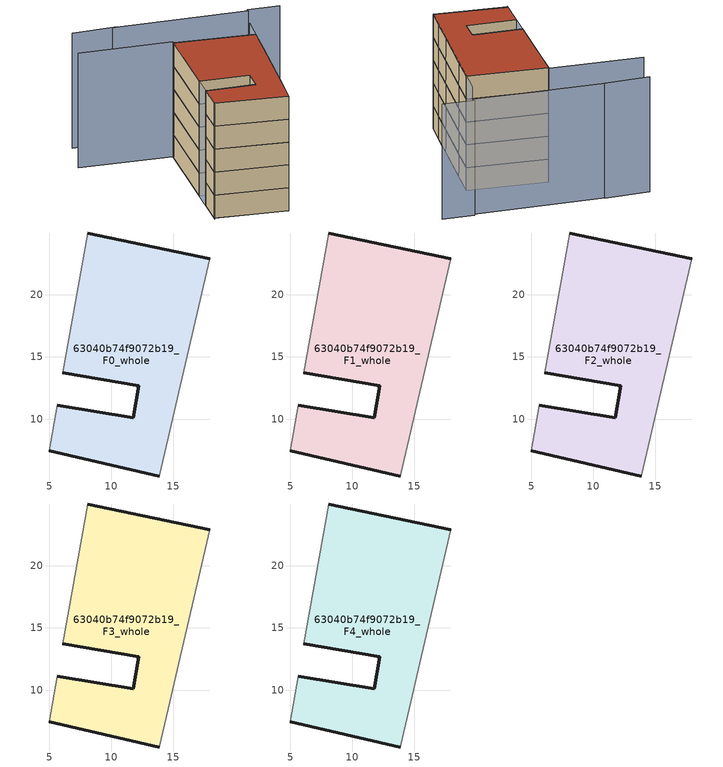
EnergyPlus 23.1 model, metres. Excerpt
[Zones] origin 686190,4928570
63040b74f9072b19_F0_whole
 floor ground (EU_floor_Construction): 13.86,5.41 14.58,8.49 15.43,12.16 17.05,19.09 17.95,22.93 8.09,25 6.1,13.75 12.23,12.68 11.78,10.09 5.63,11.12 4.98,7.43 z0
 wall outside (EU_wall_Construction): 8.09,25 17.95,22.93 / 13.86,5.41 4.98,7.43 / 5.63,11.12 11.78,10.09 12.23,12.68 6.1,13.75 z0:3
 wall adiabatic (EU_wall_Construction): 6.1,13.75 8.09,25 / 17.95,22.93 17.05,19.09 15.43,12.16 14.58,8.49 13.86,5.41 / 4.98,7.43 5.63,11.12 z0:3
63040b74f9072b19_F1_whole
 floor to 63040b74f9072b19_F0_whole (EU_floor_Construction): 13.86,5.41 14.58,8.49 15.43,12.16 17.05,19.09 17.95,22.93 8.09,25 6.1,13.75 12.23,12.68 11.78,10.09 5.63,11.12 4.98,7.43 z3
 wall outside (EU_wall_Construction): 8.09,25 17.95,22.93 / 13.86,5.41 4.98,7.43 / 5.63,11.12 11.78,10.09 12.23,12.68 6.1,13.75 z3:6
 wall adiabatic (EU_wall_Construction): 6.1,13.75 8.09,25 / 17.95,22.93 17.05,19.09 15.43,12.16 14.58,8.49 13.86,5.41 / 4.98,7.43 5.63,11.12 z3:6
63040b74f9072b19_F2_whole
 floor to 63040b74f9072b19_F1_whole (EU_floor_Construction): 13.86,5.41 14.58,8.49 15.43,12.16 17.05,19.09 17.95,22.93 8.09,25 6.1,13.75 12.23,12.68 11.78,10.09 5.63,11.12 4.98,7.43 z6
 wall outside (EU_wall_Construction): 8.09,25 17.95,22.93 / 13.86,5.41 4.98,7.43 / 5.63,11.12 11.78,10.09 12.23,12.68 6.1,13.75 z6:9
 wall adiabatic (EU_wall_Construction): 6.1,13.75 8.09,25 / 17.95,22.93 17.05,19.09 15.43,12.16 14.58,8.49 13.86,5.41 / 4.98,7.43 5.63,11.12 z6:9
63040b74f9072b19_F3_whole
 floor to 63040b74f9072b19_F2_whole (EU_floor_Construction): 13.86,5.41 14.58,8.49 15.43,12.16 17.05,19.09 17.95,22.93 8.09,25 6.1,13.75 12.23,12.68 11.78,10.09 5.63,11.12 4.98,7.43 z9
 wall outside (EU_wall_Construction): 8.09,25 17.95,22.93 / 13.86,5.41 4.98,7.43 / 5.63,11.12 11.78,10.09 12.23,12.68 6.1,13.75 z9:12
 wall adiabatic (EU_wall_Construction): 6.1,13.75 8.09,25 / 17.95,22.93 17.05,19.09 15.43,12.16 14.58,8.49 13.86,5.41 / 4.98,7.43 5.63,11.12 z9:12
63040b74f9072b19_F4_whole
 floor to 63040b74f9072b19_F3_whole (EU_floor_Construction): 13.86,5.41 14.58,8.49 15.43,12.16 17.05,19.09 17.95,22.93 8.09,25 6.1,13.75 12.23,12.68 11.78,10.09 5.63,11.12 4.98,7.43 z12
 wall outside (EU_wall_Construction): 8.09,25 17.95,22.93 / 13.86,5.41 4.98,7.43 / 5.63,11.12 11.78,10.09 12.23,12.68 6.1,13.75 z12:15
 wall adiabatic (EU_wall_Construction): 6.1,13.75 8.09,25 / 17.95,22.93 17.05,19.09 15.43,12.16 14.58,8.49 13.86,5.41 / 4.98,7.43 5.63,11.12 z12:15
 roof outside (EU_roof_Construction): 17.95,22.93 17.05,19.09 15.43,12.16 14.58,8.49 13.86,5.41 4.98,7.43 5.63,11.12 11.78,10.09 12.23,12.68 6.1,13.75 8.09,25 z15
shading: 13.86,5.41 18.62,25.98 / -3.39,27.25 8.13,25.21 / 8.13,25.21 4.93,7.15 / 23.98,28.87 20.01,29.53 / 4.01,31.91 -1.59,32.62 / 19.96,29.24 3.41,31.99 z0:15
[Building]
EU S2 Campaign: North Axis=0; Terrain=City; Solar Distribution=FullExterior
[Site:Location]
Bologna: Latitude=44.5; Longitude=11.25; Time Zone=1; Elevation=37
[SizingPeriod:WeatherFileDays]
AnnualSizingPeriod: Begin Month=1; Begin Day of Month=1; End Month=12; End Day of Month=31; Day of Week for Start Day=Monday; Use Weather File Daylight Saving Period=No; Use Weather File Rain and Snow Indicators=No
[MATERIAL]
EU_InternalMass_Material: Roughness=MediumRough; Thickness=0.1; Conductivity=1; Density=1800; Specific Heat=900; Thermal Absorptance=0.9; Solar Absorptance=0.7; Visible Absorptance=0.7
[MATERIAL:NOMASS] Roughness=MediumRough; Thermal Absorptance=0.9; Solar Absorptance=0.7; Visible Absorptance=0.7
Name | Thermal Resistance
EU_wall_NoMass | 0.905828
EU_roof_NoMass | 0.37593
EU_floor_NoMass | 0.67114
[CONSTRUCTION]
EU_wall_Construction: EU_wall_NoMass
EU_roof_Construction: EU_roof_NoMass
EU_floor_Construction: EU_floor_NoMass
EU_InternalMass_Construction: EU_InternalMass_Material
[ZONE] Type=1; Multiplier=1; Ceiling Height=autocalculate; Floor Area=autocalculate; Part of Total Floor Area=Yes
Name | Volume
63040b74f9072b19_F0_whole | 465.6
63040b74f9072b19_F1_whole; 63040b74f9072b19_F2_whole; 63040b74f9072b19_F3_whole; 63040b74f9072b19_F4_whole | 465.601
[INTERNALMASS] Construction=EU_InternalMass_Construction; Surface Area=155.2
Name | Zone or ZoneList
63040b74f9072b19_F0_whole_EU_InternalMass | 63040b74f9072b19_F0_whole
63040b74f9072b19_F1_whole_EU_InternalMass | 63040b74f9072b19_F1_whole
63040b74f9072b19_F2_whole_EU_InternalMass | 63040b74f9072b19_F2_whole
63040b74f9072b19_F3_whole_EU_InternalMass | 63040b74f9072b19_F3_whole
63040b74f9072b19_F4_whole_EU_InternalMass | 63040b74f9072b19_F4_whole
[OTHEREQUIPMENT] Fuel Type=Electricity; Design Level Calculation Method=Watts/Area; Power per Zone Floor Area=1; Fraction Latent=0; Fraction Radiant=0; Fraction Lost=0; Carbon Dioxide Generation Rate=0; EndUse Subcategory=EU_Step8_InternalGains
Name | Zone or ZoneList or Space or SpaceList | Schedule
EU_Step8_InternalGain_63040b74f9072b19_F0_whole_f000 | 63040b74f9072b19_F0_whole | EU_Step8_GainSchedule_63040b74f9072b19_F0_whole_f000
EU_Step8_InternalGain_63040b74f9072b19_F1_whole_f000 | 63040b74f9072b19_F1_whole | EU_Step8_GainSchedule_63040b74f9072b19_F1_whole_f000
EU_Step8_InternalGain_63040b74f9072b19_F2_whole_f000 | 63040b74f9072b19_F2_whole | EU_Step8_GainSchedule_63040b74f9072b19_F2_whole_f000
EU_Step8_InternalGain_63040b74f9072b19_F3_whole_f000 | 63040b74f9072b19_F3_whole | EU_Step8_GainSchedule_63040b74f9072b19_F3_whole_f000
EU_Step8_InternalGain_63040b74f9072b19_F4_whole_f000 | 63040b74f9072b19_F4_whole | EU_Step8_GainSchedule_63040b74f9072b19_F4_whole_f000
[ZONEVENTILATION:DESIGNFLOWRATE] Schedule=EU_AlwaysOn; Design Flow Rate Calculation Method=AirChanges/Hour; Air Changes per Hour=0.73129; Ventilation Type=Natural; Fan Pressure Rise=0; Fan Total Efficiency=1; Constant Term Coefficient=1; Temperature Term Coefficient=0; Velocity Term Coefficient=0; Velocity Squared Term Coefficient=0; Minimum Indoor Temperature=-100; Maximum Indoor Temperature=100; Delta Temperature=-100; Minimum Outdoor Temperature=-100; Maximum Outdoor Temperature=100; Maximum Wind Speed=40
Name | Zone or ZoneList or Space or SpaceList
EU_ConstantAir_63040b74f9072b19_F0_whole | 63040b74f9072b19_F0_whole
EU_ConstantAir_63040b74f9072b19_F1_whole | 63040b74f9072b19_F1_whole
EU_ConstantAir_63040b74f9072b19_F2_whole | 63040b74f9072b19_F2_whole
EU_ConstantAir_63040b74f9072b19_F3_whole | 63040b74f9072b19_F3_whole
EU_ConstantAir_63040b74f9072b19_F4_whole | 63040b74f9072b19_F4_whole
[HVACTEMPLATE:THERMOSTAT] Constant Heating Setpoint=20; Constant Cooling Setpoint=50
EU_HeatOnly_63040b74f9072b19_F0_whole; EU_HeatOnly_63040b74f9072b19_F1_whole; EU_HeatOnly_63040b74f9072b19_F2_whole; EU_HeatOnly_63040b74f9072b19_F3_whole; EU_HeatOnly_63040b74f9072b19_F4_whole
[HVACTEMPLATE:ZONE:IDEALLOADSAIRSYSTEM] System Availability Schedule=EU_AlwaysOn; Maximum Heating Supply Air Temperature=50; Minimum Cooling Supply Air Temperature=13; Maximum Heating Supply Air Humidity Ratio=0.0156; Minimum Cooling Supply Air Humidity Ratio=0.0077; Heating Limit=NoLimit; Cooling Limit=NoLimit; Heating Availability Schedule=EU_AlwaysOn; Cooling Availability Schedule=EU_CoolingOff; Dehumidification Control Type=ConstantSensibleHeatRatio; Cooling Sensible Heat Ratio=0.7; Dehumidification Setpoint=60; Humidification Control Type=None; Humidification Setpoint=30; Outdoor Air Method=None; Outdoor Air Flow Rate per Person=0.00944; Outdoor Air Flow Rate per Zone Floor Area=0; Outdoor Air Flow Rate per Zone=0; Demand Controlled Ventilation Type=None; Outdoor Air Economizer Type=NoEconomizer; Heat Recovery Type=None; Sensible Heat Recovery Effectiveness=0.7; Latent Heat Recovery Effectiveness=0.65
Name | Template Thermostat
63040b74f9072b19_F0_whole | EU_HeatOnly_63040b74f9072b19_F0_whole
63040b74f9072b19_F1_whole | EU_HeatOnly_63040b74f9072b19_F1_whole
63040b74f9072b19_F2_whole | EU_HeatOnly_63040b74f9072b19_F2_whole
63040b74f9072b19_F3_whole | EU_HeatOnly_63040b74f9072b19_F3_whole
63040b74f9072b19_F4_whole | EU_HeatOnly_63040b74f9072b19_F4_whole
[SIZING:ZONE] Zone Cooling Design Supply Air Temperature Input Method=SupplyAirTemperature; Zone Cooling Design Supply Air Temperature=13; Zone Heating Design Supply Air Temperature Input Method=SupplyAirTemperature; Zone Heating Design Supply Air Temperature=50; Zone Cooling Design Supply Air Humidity Ratio=0.008; Zone Heating Design Supply Air Humidity Ratio=0.008; Cooling Design Air Flow Method=DesignDay; Cooling Design Air Flow Rate=0; Cooling Minimum Air Flow per Zone Floor Area=0.000762; Cooling Minimum Air Flow=0; Cooling Minimum Air Flow Fraction=0.2; Heating Design Air Flow Method=DesignDay; Heating Design Air Flow Rate=0; Heating Maximum Air Flow per Zone Floor Area=0.002032; Heating Maximum Air Flow=0.141576; Heating Maximum Air Flow Fraction=0.3; Account for Dedicated Outdoor Air System=No; Dedicated Outdoor Air System Control Strategy=NeutralSupplyAir; Dedicated Outdoor Air Low Setpoint Temperature for Design=autosize; Dedicated Outdoor Air High Setpoint Temperature for Design=autosize; Zone Load Sizing Method=Sensible Load Only No Latent Load; Zone Latent Cooling Design Supply Air Humidity Ratio Input Method=HumidityRatioDifference; Zone Cooling Design Supply Air Humidity Ratio Difference=0.005; Zone Latent Heating Design Supply Air Humidity Ratio Input Method=HumidityRatioDifference; Zone Humidification Design Supply Air Humidity Ratio Difference=0.005
63040b74f9072b19_F0_whole; 63040b74f9072b19_F1_whole; 63040b74f9072b19_F2_whole; 63040b74f9072b19_F3_whole; 63040b74f9072b19_F4_whole
[SCHEDULE:CONSTANT]
Name | Hourly Value
EU_AlwaysOn | 1
EU_CoolingOff | 0
[SCHEDULE:FILE] Column Number=1; Rows to Skip at Top=0; Number of Hours of Data=8760; Column Separator=Comma; Interpolate to Timestep=No; Minutes per Item=60; Adjust Schedule for Daylight Savings=Yes
Name | File
EU_Step8_GainSchedule_63040b74f9072b19_F0_whole_f000 | ../../schedules/63040b74f9072b19/63040b74f9072b19_F0_whole_f000_gain.csv
EU_Step8_GainSchedule_63040b74f9072b19_F1_whole_f000 | ../../schedules/63040b74f9072b19/63040b74f9072b19_F1_whole_f000_gain.csv
EU_Step8_GainSchedule_63040b74f9072b19_F2_whole_f000 | ../../schedules/63040b74f9072b19/63040b74f9072b19_F2_whole_f000_gain.csv
EU_Step8_GainSchedule_63040b74f9072b19_F3_whole_f000 | ../../schedules/63040b74f9072b19/63040b74f9072b19_F3_whole_f000_gain.csv
EU_Step8_GainSchedule_63040b74f9072b19_F4_whole_f000 | ../../schedules/63040b74f9072b19/63040b74f9072b19_F4_whole_f000_gain.csv
